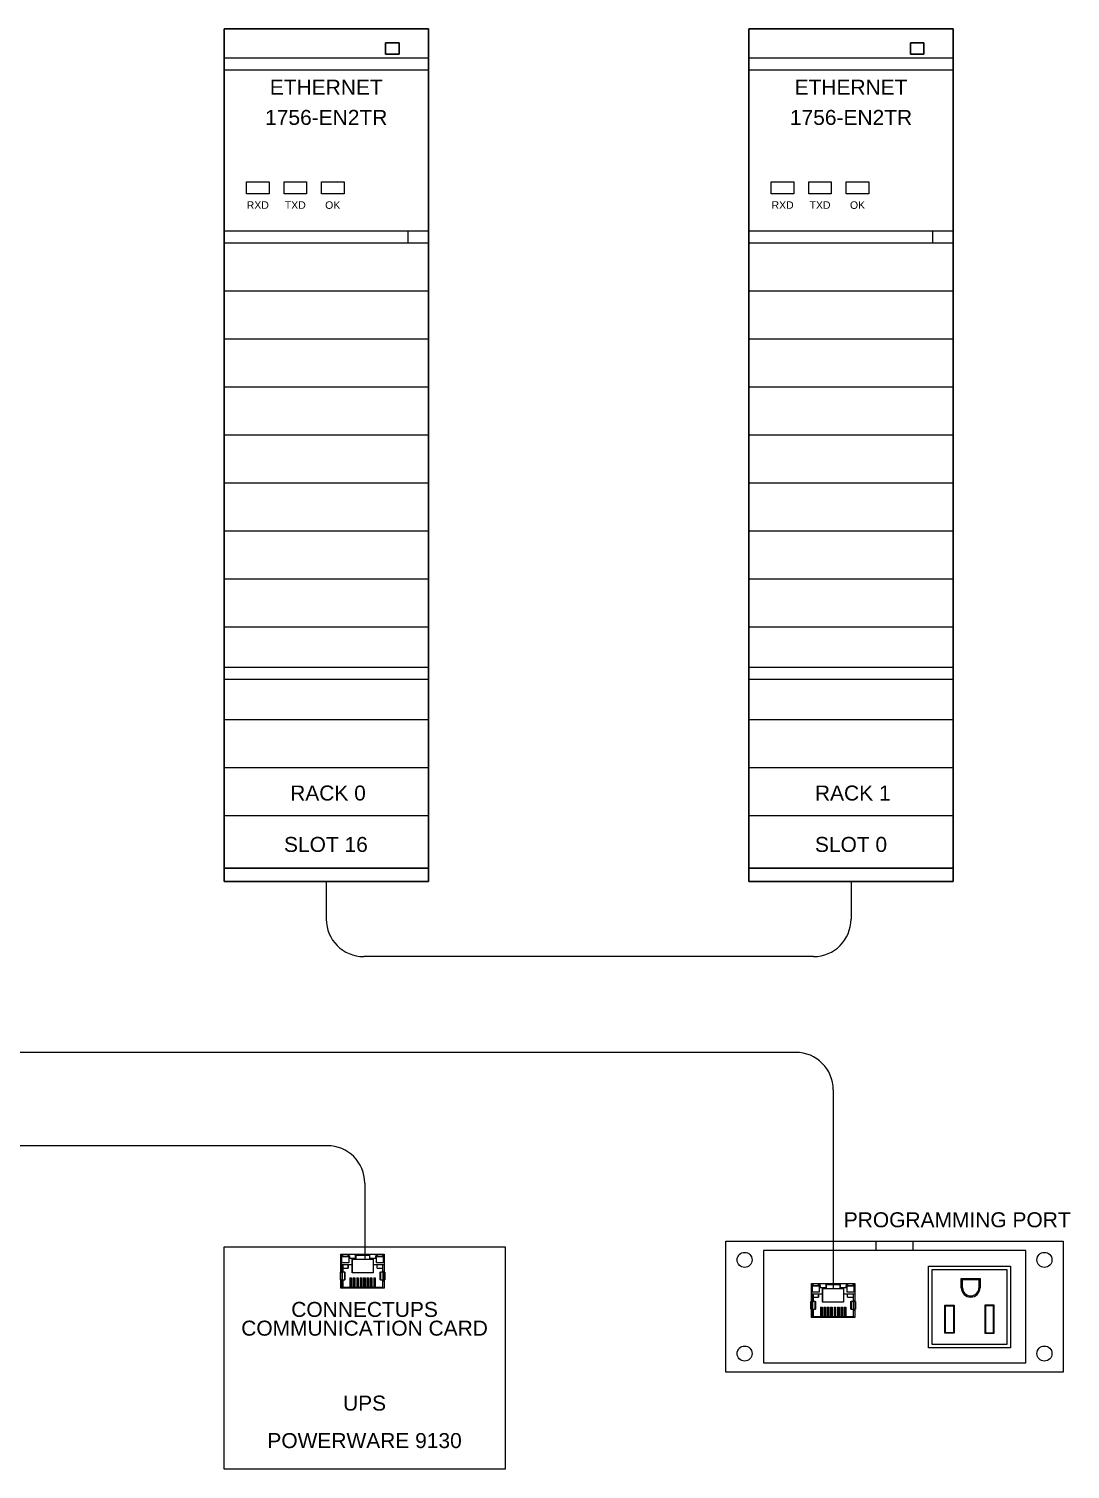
# Model space of a CAD drawing. Extents: x 7.2 to 27.9, y 6.4 to 16.8.
# Drawn here: x 20.95 to 27.89, y 7.14 to 16.75 of the extents above; entities that cross this region are included whole.
import ezdxf
from ezdxf.enums import TextEntityAlignment as Align

# ---------------------------------------------------------------- set-up
doc = ezdxf.new("R2010")
doc.units = 0
for name, color, linetype, lineweight in [('N-ANNO-TEXT', 2, 'Continuous', 18), ('N-CONT-PANL', 3, 'Continuous', 25), ('N-DIAG', 4, 'Continuous', 25)]:
    doc.layers.add(name, color=color, linetype=linetype, lineweight=lineweight)
doc.styles.add('_CGS_2-5_NOTES', font='arial.ttf', dxfattribs={"height": 2.5})
doc.styles.get("Standard").update_dxf_attribs({"font": 'arial.ttf'})
doc.linetypes.add('CAT6 ETHERNET', pattern='A,50.8,-12.35,["Cat 6",Standard,S=3.81,R=0,X=-10.715,Y=-1.905],-5.08', length=68.23)

msp = doc.modelspace()

# ---------------------------------------------------------------- linework, layer by layer
at = {"layer": 'N-CONT-PANL', "extrusion": (0, 1, 0)}
for p, q in [((22.6111, 16.7538, 0.5), (22.6111, 16.7538)), ((23.2501, 16.7538, 0.05), (22.6111, 16.7538, 0.05)), ((23.2501, 16.7538, 0.1), (22.6111, 16.7538, 0.1)), ((23.2501, 16.7538, 0.15), (22.6111, 16.7538, 0.15)), ((23.2501, 16.7538, 0.2), (22.6111, 16.7538, 0.2)), ((23.2501, 16.7538, 0.25), (22.6111, 16.7538, 0.25)), ((23.2501, 16.7538, 0.3), (22.6111, 16.7538, 0.3)), ((23.2501, 16.7538, 0.35), (22.6111, 16.7538, 0.35)), ((23.2501, 16.7538, 0.4), (22.6111, 16.7538, 0.4)), ((23.2501, 16.7538, 0.5), (22.6111, 16.7538, 0.5)), ((23.2501, 16.7538, 0.45), (22.6111, 16.7538, 0.45)), ((23.2501, 16.7538, 0.5), (22.6111, 16.7538, 0.5)), ((23.2367, 16.7538, 0.55), (22.6245, 16.7538, 0.55)), ((23.1501, 16.7538, 0.6), (22.7111, 16.7538, 0.6)), ((23.2501, 16.7538), (23.2501, 16.7538, 0.5)), ((26.1111, 16.7538, 0.5), (26.1111, 16.7538)), ((26.7501, 16.7538, 0.05), (26.1111, 16.7538, 0.05)), ((26.7501, 16.7538, 0.1), (26.1111, 16.7538, 0.1)), ((26.7501, 16.7538, 0.15), (26.1111, 16.7538, 0.15)), ((26.7501, 16.7538, 0.2), (26.1111, 16.7538, 0.2)), ((26.7501, 16.7538, 0.25), (26.1111, 16.7538, 0.25)), ((26.7501, 16.7538, 0.3), (26.1111, 16.7538, 0.3)), ((26.7501, 16.7538, 0.35), (26.1111, 16.7538, 0.35)), ((26.7501, 16.7538, 0.4), (26.1111, 16.7538, 0.4)), ((26.7501, 16.7538, 0.5), (26.1111, 16.7538, 0.5)), ((26.7501, 16.7538, 0.45), (26.1111, 16.7538, 0.45)), ((26.7501, 16.7538, 0.5), (26.1111, 16.7538, 0.5)), ((26.7367, 16.7538, 0.55), (26.1245, 16.7538, 0.55)), ((26.6501, 16.7538, 0.6), (26.2111, 16.7538, 0.6)), ((26.7501, 16.7538), (26.7501, 16.7538, 0.5))]:
    msp.add_line(p, q, dxfattribs=at)
at = {"layer": 'N-CONT-PANL'}
for p, q in [((23.6121, 16.557, 1.992), (22.2491, 16.557, 1.992)), ((27.1121, 16.557, 1.992), (25.7491, 16.557, 1.992)), ((23.6121, 16.477, 1.992), (22.2491, 16.477, 1.992)), ((27.1121, 16.477, 1.992), (25.7491, 16.477, 1.992)), ((23.6121, 15.4028, 1.992), (22.2491, 15.4028, 1.992)), ((23.4739, 15.4028, 1.992), (23.4739, 15.3228, 1.992)), ((27.1121, 15.4028, 1.992), (25.7491, 15.4028, 1.992)), ((26.9739, 15.4028, 1.992), (26.9739, 15.3228, 1.992)), ((23.6121, 15.3228, 1.992), (22.2491, 15.3228, 1.992)), ((27.1121, 15.3228, 1.992), (25.7491, 15.3228, 1.992)), ((23.6121, 15.0028, 1.992), (22.2491, 15.0028, 1.992)), ((27.1121, 15.0028, 1.992), (25.7491, 15.0028, 1.992)), ((23.6121, 14.6828, 1.992), (22.2491, 14.6828, 1.992)), ((27.1121, 14.6828, 1.992), (25.7491, 14.6828, 1.992)), ((23.6121, 14.3628, 1.992), (22.2491, 14.3628, 1.992)), ((27.1121, 14.3628, 1.992), (25.7491, 14.3628, 1.992)), ((23.6121, 14.0428, 1.992), (22.2491, 14.0428, 1.992)), ((27.1121, 14.0428, 1.992), (25.7491, 14.0428, 1.992)), ((23.6121, 13.7228, 1.992), (22.2491, 13.7228, 1.992)), ((27.1121, 13.7228, 1.992), (25.7491, 13.7228, 1.992)), ((23.6121, 13.4028, 1.992), (22.2491, 13.4028, 1.992)), ((27.1121, 13.4028, 1.992), (25.7491, 13.4028, 1.992)), ((23.6121, 13.0828, 1.992), (22.2491, 13.0828, 1.992)), ((27.1121, 13.0828, 1.992), (25.7491, 13.0828, 1.992)), ((23.6121, 12.7628, 1.992), (22.2491, 12.7628, 1.992)), ((27.1121, 12.7628, 1.992), (25.7491, 12.7628, 1.992)), ((23.6121, 12.4928, 1.992), (22.2491, 12.4928, 1.992)), ((23.6121, 12.4128, 1.992), (22.2491, 12.4128, 1.992)), ((27.1121, 12.4928, 1.992), (25.7491, 12.4928, 1.992)), ((27.1121, 12.4128, 1.992), (25.7491, 12.4128, 1.992)), ((23.6121, 12.1428, 1.992), (22.2491, 12.1428, 1.992)), ((27.1121, 12.1428, 1.992), (25.7491, 12.1428, 1.992)), ((23.6121, 11.8228, 1.992), (22.2491, 11.8228, 1.992)), ((27.1121, 11.8228, 1.992), (25.7491, 11.8228, 1.992)), ((23.6121, 11.5028, 1.992), (22.2491, 11.5028, 1.992)), ((27.1121, 11.5028, 1.992), (25.7491, 11.5028, 1.992)), ((25.5959, 8.6654), (26.5959, 8.6654)), ((25.5959, 7.7904), (25.5959, 8.6654)), ((26.5959, 8.6654), (27.8459, 8.6654)), ((26.5959, 8.6654), (26.5959, 8.6029)), ((26.8459, 8.6029), (26.8459, 8.6654)), ((27.8459, 8.6654), (27.8459, 7.7904)), ((23.0285, 8.5788), (23.0407, 8.5788)), ((23.0285, 8.5721), (23.0285, 8.5788)), ((23.0407, 8.5721), (23.0285, 8.5721)), ((23.0286, 8.5721), (23.0286, 8.5788)), ((23.0294, 8.5654), (23.0859, 8.5654)), ((23.0294, 8.5163), (23.0294, 8.5654)), ((23.0294, 8.5654), (23.0294, 8.5086)), ((23.0357, 8.52), (23.0357, 8.5624)), ((23.0357, 8.5624), (23.0803, 8.5624)), ((23.0407, 8.5788), (23.0407, 8.5721)), ((23.0746, 8.5788), (23.0746, 8.5721)), ((23.0746, 8.5788), (23.0868, 8.5788)), ((23.0746, 8.5788), (23.0746, 8.5766)), ((23.0868, 8.5721), (23.0746, 8.5721)), ((23.0803, 8.5624), (23.0803, 8.52)), ((23.0803, 8.5624), (23.0803, 8.52)), ((23.0803, 8.5624), (23.0803, 8.5624)), ((23.0859, 8.5654), (23.0859, 8.5516)), ((23.0868, 8.5788), (23.0868, 8.5721)), ((23.1263, 8.5788), (23.2201, 8.5788)), ((23.1263, 8.5516), (23.1263, 8.5788)), ((23.1263, 8.5788), (23.1263, 8.5721)), ((23.1263, 8.5721), (23.1263, 8.5516)), ((23.1263, 8.5721), (23.2201, 8.5721)), ((23.1279, 8.545), (23.1279, 8.5721)), ((23.1279, 8.5721), (23.1279, 8.545)), ((23.2186, 8.5721), (23.2186, 8.545)), ((23.2201, 8.5788), (23.2201, 8.5516)), ((23.2597, 8.5788), (23.2718, 8.5788)), ((23.2597, 8.5721), (23.2597, 8.5788)), ((23.2597, 8.5721), (23.2597, 8.5788)), ((23.2718, 8.5721), (23.2597, 8.5721)), ((23.2605, 8.5654), (23.317, 8.5654)), ((23.2605, 8.5516), (23.2605, 8.5654)), ((23.2605, 8.5654), (23.2605, 8.5516)), ((23.2661, 8.52), (23.2661, 8.5624)), ((23.2661, 8.5624), (23.3108, 8.5624)), ((23.2718, 8.5788), (23.2718, 8.5721)), ((23.3058, 8.5788), (23.3179, 8.5788)), ((23.3058, 8.5788), (23.3058, 8.5721)), ((23.3058, 8.5788), (23.3058, 8.5766)), ((23.3179, 8.5721), (23.3058, 8.5721)), ((23.3108, 8.5624), (23.3108, 8.52)), ((23.3108, 8.5624), (23.3108, 8.52)), ((23.3108, 8.5624), (23.3108, 8.5624)), ((23.317, 8.5654), (23.317, 8.5163)), ((23.3179, 8.5788), (23.3179, 8.5721)), ((26.5959, 8.6029), (25.8459, 8.6029)), ((25.8459, 8.6029), (25.8459, 7.8529)), ((27.5959, 8.6029), (26.5959, 8.6029)), ((27.5959, 7.8529), (27.5959, 8.6029)), ((23.0246, 8.4585), (23.0294, 8.4585)), ((23.0246, 8.4073), (23.0246, 8.4585)), ((23.0285, 8.5086), (23.1029, 8.5086)), ((23.0294, 8.5086), (23.0294, 8.4585)), ((23.0294, 8.4585), (23.0294, 8.5018)), ((23.0294, 8.4648), (23.0403, 8.4648)), ((23.0294, 8.4585), (23.0368, 8.4585)), ((23.0314, 8.4648), (23.0314, 8.4585)), ((23.0314, 8.4585), (23.0314, 8.4648)), ((23.0803, 8.52), (23.0357, 8.52)), ((23.0368, 8.4585), (23.0368, 8.4073)), ((23.0536, 8.4585), (23.0368, 8.4585)), ((23.0403, 8.4648), (23.0403, 8.5086)), ((23.0403, 8.5086), (23.0403, 8.4858)), ((23.0403, 8.4858), (23.0403, 8.4585)), ((23.0403, 8.4858), (23.0768, 8.4858)), ((23.0403, 8.4585), (23.0403, 8.4648)), ((23.0403, 8.4648), (23.0403, 8.4648)), ((23.0536, 8.4073), (23.0536, 8.4585)), ((23.0536, 8.4585), (23.0576, 8.4585)), ((23.0768, 8.5086), (23.0768, 8.4858)), ((23.0768, 8.4858), (23.0768, 8.5086)), ((23.0768, 8.4858), (23.0768, 8.4858)), ((23.0803, 8.52), (23.0803, 8.52)), ((23.0859, 8.5516), (23.1263, 8.5516)), ((23.1029, 8.545), (23.1279, 8.545)), ((23.1029, 8.5086), (23.1029, 8.545)), ((23.1029, 8.545), (23.1029, 8.4534)), ((23.1029, 8.4534), (23.1029, 8.5086)), ((23.1029, 8.5086), (23.1029, 8.5086)), ((23.1279, 8.545), (23.1279, 8.545)), ((23.1279, 8.545), (23.2186, 8.545)), ((23.2186, 8.545), (23.2436, 8.545)), ((23.2201, 8.5516), (23.2605, 8.5516)), ((23.2436, 8.545), (23.2436, 8.5086)), ((23.2436, 8.5086), (23.317, 8.5086)), ((23.2436, 8.5086), (23.2436, 8.4534)), ((23.3108, 8.52), (23.2661, 8.52)), ((23.2697, 8.4858), (23.2697, 8.5086)), ((23.2697, 8.4858), (23.3062, 8.4858)), ((23.2889, 8.4585), (23.2929, 8.4585)), ((23.2929, 8.4585), (23.2929, 8.4073)), ((23.3096, 8.4585), (23.2929, 8.4585)), ((23.3062, 8.5086), (23.3062, 8.4648)), ((23.3062, 8.4648), (23.317, 8.4648)), ((23.3062, 8.4648), (23.3062, 8.4585)), ((23.3096, 8.4073), (23.3096, 8.4585)), ((23.3096, 8.4585), (23.317, 8.4585)), ((23.3108, 8.52), (23.3108, 8.52)), ((23.315, 8.4585), (23.315, 8.4648)), ((23.317, 8.5018), (23.317, 8.4585)), ((23.317, 8.4585), (23.3218, 8.4585)), ((23.3218, 8.4585), (23.3218, 8.4073)), ((23.0294, 8.4073), (23.0246, 8.4073)), ((23.0294, 8.3506), (23.0294, 8.4073)), ((23.0294, 8.4073), (23.0368, 8.4073)), ((23.0294, 8.4073), (23.0294, 8.3506)), ((23.0403, 8.4003), (23.0294, 8.4003)), ((23.0314, 8.4073), (23.0314, 8.4003)), ((23.0314, 8.4003), (23.0314, 8.4073)), ((23.0368, 8.4073), (23.0536, 8.4073)), ((23.0403, 8.4003), (23.0403, 8.4073)), ((23.0403, 8.4073), (23.0403, 8.3561)), ((23.0403, 8.3561), (23.0403, 8.4003)), ((23.0403, 8.4003), (23.0403, 8.4003)), ((23.0576, 8.4073), (23.0536, 8.4073)), ((23.0885, 8.4197), (23.0992, 8.4197)), ((23.0885, 8.4197), (23.0885, 8.3565)), ((23.0992, 8.3565), (23.0992, 8.4197)), ((23.0992, 8.4197), (23.0992, 8.4121)), ((23.0992, 8.4121), (23.0992, 8.3561)), ((23.2436, 8.4534), (23.1029, 8.4534)), ((23.1112, 8.4197), (23.1219, 8.4197)), ((23.1112, 8.4197), (23.1112, 8.3565)), ((23.1219, 8.3565), (23.1219, 8.4197)), ((23.1219, 8.4197), (23.1219, 8.4121)), ((23.1219, 8.4121), (23.1219, 8.3561)), ((23.1339, 8.4197), (23.1446, 8.4197)), ((23.1339, 8.4197), (23.1339, 8.3565)), ((23.1446, 8.3565), (23.1446, 8.4197)), ((23.1446, 8.4197), (23.1446, 8.4121)), ((23.1446, 8.4121), (23.1446, 8.3561)), ((23.1566, 8.4197), (23.1565, 8.3565)), ((23.1566, 8.4197), (23.1673, 8.4197)), ((23.1673, 8.3565), (23.1673, 8.4197)), ((23.1673, 8.4197), (23.1673, 8.4121)), ((23.1673, 8.4121), (23.1673, 8.3561)), ((23.1793, 8.4197), (23.1792, 8.3565)), ((23.1793, 8.4197), (23.19, 8.4197)), ((23.1899, 8.3565), (23.19, 8.4197)), ((23.19, 8.4197), (23.19, 8.4121)), ((23.19, 8.4121), (23.19, 8.3561)), ((23.2019, 8.4197), (23.2127, 8.4197)), ((23.2019, 8.4197), (23.2019, 8.3565)), ((23.2126, 8.3565), (23.2127, 8.4197)), ((23.2127, 8.4121), (23.2126, 8.3561)), ((23.2127, 8.4197), (23.2127, 8.4121)), ((23.2246, 8.4197), (23.2354, 8.4197)), ((23.2246, 8.4197), (23.2246, 8.3565)), ((23.2353, 8.3565), (23.2354, 8.4197)), ((23.2354, 8.4121), (23.2353, 8.3561)), ((23.2354, 8.4197), (23.2354, 8.4121)), ((23.2473, 8.4197), (23.258, 8.4197)), ((23.2473, 8.4197), (23.2473, 8.3565)), ((23.258, 8.3565), (23.258, 8.4197)), ((23.258, 8.4197), (23.258, 8.4121)), ((23.258, 8.4121), (23.258, 8.3561)), ((23.2929, 8.4073), (23.2889, 8.4073)), ((23.2929, 8.4073), (23.3096, 8.4073)), ((23.3062, 8.4073), (23.3062, 8.4003)), ((23.3062, 8.4003), (23.3062, 8.3561)), ((23.3062, 8.4003), (23.317, 8.4003)), ((23.3096, 8.4073), (23.317, 8.4073)), ((23.315, 8.4003), (23.315, 8.4073)), ((23.317, 8.4073), (23.317, 8.3506)), ((23.3218, 8.4073), (23.317, 8.4073)), ((26.1665, 8.3837), (26.1787, 8.3837)), ((26.1665, 8.377), (26.1665, 8.3837)), ((26.1665, 8.377), (26.1665, 8.3837)), ((26.1787, 8.377), (26.1665, 8.377)), ((26.1674, 8.3703), (26.2239, 8.3703)), ((26.1674, 8.3212), (26.1674, 8.3703)), ((26.1674, 8.3703), (26.1674, 8.3134)), ((26.1736, 8.3248), (26.1736, 8.3673)), ((26.1736, 8.3673), (26.2183, 8.3673)), ((26.1787, 8.3837), (26.1787, 8.377)), ((26.2126, 8.3837), (26.2126, 8.377)), ((26.2126, 8.3837), (26.2248, 8.3837)), ((26.2126, 8.3837), (26.2126, 8.3814)), ((26.2248, 8.377), (26.2126, 8.377)), ((26.2183, 8.3673), (26.2183, 8.3248)), ((26.2183, 8.3673), (26.2183, 8.3248)), ((26.2183, 8.3673), (26.2183, 8.3673)), ((26.2239, 8.3703), (26.2239, 8.3564)), ((26.2248, 8.3837), (26.2248, 8.377)), ((26.2643, 8.3837), (26.3581, 8.3837)), ((26.2643, 8.3564), (26.2643, 8.3837)), ((26.2643, 8.3837), (26.2643, 8.377)), ((26.2643, 8.377), (26.2643, 8.3564)), ((26.2643, 8.377), (26.3581, 8.377)), ((26.2659, 8.3498), (26.2659, 8.377)), ((26.2659, 8.377), (26.2659, 8.3498)), ((26.3565, 8.377), (26.3565, 8.3498)), ((26.3581, 8.3837), (26.3581, 8.3564)), ((26.3976, 8.3837), (26.4098, 8.3837)), ((26.3976, 8.377), (26.3976, 8.3837)), ((26.3976, 8.377), (26.3976, 8.3837)), ((26.4098, 8.377), (26.3976, 8.377)), ((26.3985, 8.3703), (26.455, 8.3703)), ((26.3985, 8.3564), (26.3985, 8.3703)), ((26.3985, 8.3703), (26.3985, 8.3564)), ((26.4041, 8.3248), (26.4041, 8.3673)), ((26.4041, 8.3673), (26.4488, 8.3673)), ((26.4098, 8.3837), (26.4098, 8.377)), ((26.4437, 8.3837), (26.4559, 8.3837)), ((26.4437, 8.3837), (26.4437, 8.377)), ((26.4437, 8.3837), (26.4437, 8.3814)), ((26.4559, 8.377), (26.4437, 8.377)), ((26.4488, 8.3673), (26.4488, 8.3248)), ((26.4488, 8.3673), (26.4488, 8.3248)), ((26.4488, 8.3673), (26.4488, 8.3673)), ((26.455, 8.3703), (26.455, 8.3212)), ((26.4559, 8.3837), (26.4559, 8.377)), ((23.317, 8.3506), (23.0294, 8.3506)), ((23.3062, 8.3561), (23.0403, 8.3561)), ((23.0885, 8.3565), (23.0992, 8.3565)), ((23.1112, 8.3565), (23.1219, 8.3565)), ((23.1339, 8.3565), (23.1446, 8.3565)), ((23.1565, 8.3565), (23.1673, 8.3565)), ((23.1792, 8.3565), (23.1899, 8.3565)), ((23.2019, 8.3565), (23.2126, 8.3565)), ((23.2246, 8.3565), (23.2353, 8.3565)), ((23.2473, 8.3565), (23.258, 8.3565)), ((26.1665, 8.3134), (26.2409, 8.3134)), ((26.1674, 8.3134), (26.1674, 8.2633)), ((26.1674, 8.2633), (26.1674, 8.3066)), ((26.1674, 8.2697), (26.1782, 8.2697)), ((26.1694, 8.2697), (26.1694, 8.2633)), ((26.1694, 8.2633), (26.1694, 8.2697)), ((26.2183, 8.3248), (26.1736, 8.3248)), ((26.1782, 8.2697), (26.1782, 8.3134)), ((26.1782, 8.3134), (26.1782, 8.2907)), ((26.1782, 8.2907), (26.2148, 8.2907)), ((26.1782, 8.2633), (26.1782, 8.2697)), ((26.1782, 8.2697), (26.1782, 8.2697)), ((26.1783, 8.2907), (26.1783, 8.2633)), ((26.2148, 8.3134), (26.2148, 8.2907)), ((26.2148, 8.2907), (26.2148, 8.3134)), ((26.2148, 8.2907), (26.2148, 8.2907)), ((26.2183, 8.3248), (26.2183, 8.3248)), ((26.2239, 8.3564), (26.2643, 8.3564)), ((26.2409, 8.3498), (26.2659, 8.3498)), ((26.2409, 8.3134), (26.2409, 8.3498)), ((26.2409, 8.3498), (26.2409, 8.2583)), ((26.2409, 8.2583), (26.2409, 8.3134)), ((26.2409, 8.3134), (26.2409, 8.3134)), ((26.2659, 8.3498), (26.2659, 8.3498)), ((26.2659, 8.3498), (26.3565, 8.3498)), ((26.3565, 8.3498), (26.3815, 8.3498)), ((26.3581, 8.3564), (26.3985, 8.3564)), ((26.3815, 8.3498), (26.3815, 8.3134)), ((26.3815, 8.3134), (26.455, 8.3134)), ((26.3816, 8.3134), (26.3816, 8.2583)), ((26.4488, 8.3248), (26.4041, 8.3248)), ((26.4077, 8.2907), (26.4077, 8.3134)), ((26.4077, 8.2907), (26.4442, 8.2907)), ((26.4442, 8.3134), (26.4442, 8.2697)), ((26.4442, 8.2697), (26.455, 8.2697)), ((26.4442, 8.2697), (26.4442, 8.2633)), ((26.4488, 8.3248), (26.4488, 8.3248)), ((26.453, 8.2633), (26.453, 8.2697)), ((26.455, 8.3066), (26.455, 8.2633)), ((26.1626, 8.2633), (26.1674, 8.2633)), ((26.1626, 8.2122), (26.1626, 8.2633)), ((26.1674, 8.2122), (26.1626, 8.2122)), ((26.1674, 8.2633), (26.1748, 8.2633)), ((26.1674, 8.1555), (26.1674, 8.2122)), ((26.1674, 8.2122), (26.1748, 8.2122)), ((26.1674, 8.2122), (26.1674, 8.1555)), ((26.1782, 8.2051), (26.1674, 8.2051)), ((26.1694, 8.2122), (26.1694, 8.2051)), ((26.1694, 8.2051), (26.1694, 8.2122)), ((26.1748, 8.2633), (26.1748, 8.2122)), ((26.1916, 8.2633), (26.1748, 8.2633)), ((26.1748, 8.2122), (26.1916, 8.2122)), ((26.1782, 8.2051), (26.1782, 8.2122)), ((26.1782, 8.1609), (26.1782, 8.2051)), ((26.1782, 8.2051), (26.1782, 8.2051)), ((26.1783, 8.2122), (26.1783, 8.1609)), ((26.1916, 8.2122), (26.1916, 8.2633)), ((26.1916, 8.2633), (26.1955, 8.2633)), ((26.1955, 8.2122), (26.1916, 8.2122)), ((26.2265, 8.2246), (26.2264, 8.1613)), ((26.2265, 8.2246), (26.2372, 8.2246)), ((26.2372, 8.1613), (26.2372, 8.2246)), ((26.2372, 8.2246), (26.2372, 8.217)), ((26.2372, 8.217), (26.2372, 8.1609)), ((26.3816, 8.2583), (26.2409, 8.2583)), ((26.2492, 8.2246), (26.2491, 8.1613)), ((26.2492, 8.2246), (26.2599, 8.2246)), ((26.2598, 8.1613), (26.2599, 8.2246)), ((26.2599, 8.217), (26.2598, 8.1609)), ((26.2599, 8.2246), (26.2599, 8.217)), ((26.2718, 8.2246), (26.2826, 8.2246)), ((26.2718, 8.2246), (26.2718, 8.1613)), ((26.2825, 8.1613), (26.2826, 8.2246)), ((26.2826, 8.217), (26.2825, 8.1609)), ((26.2826, 8.2246), (26.2826, 8.217)), ((26.2945, 8.2246), (26.3052, 8.2246)), ((26.2945, 8.2246), (26.2945, 8.1613)), ((26.3052, 8.1613), (26.3052, 8.2246)), ((26.3052, 8.2246), (26.3052, 8.217)), ((26.3052, 8.217), (26.3052, 8.1609)), ((26.3172, 8.2246), (26.3279, 8.2246)), ((26.3172, 8.2246), (26.3172, 8.1613)), ((26.3279, 8.1613), (26.3279, 8.2246)), ((26.3279, 8.2246), (26.3279, 8.217)), ((26.3279, 8.217), (26.3279, 8.1609)), ((26.3399, 8.2246), (26.3506, 8.2246)), ((26.3399, 8.2246), (26.3399, 8.1613)), ((26.3506, 8.1613), (26.3506, 8.2246)), ((26.3506, 8.2246), (26.3506, 8.217)), ((26.3506, 8.217), (26.3506, 8.1609)), ((26.3626, 8.2246), (26.3733, 8.2246)), ((26.3626, 8.2246), (26.3626, 8.1613)), ((26.3733, 8.1613), (26.3733, 8.2246)), ((26.3733, 8.2246), (26.3733, 8.217)), ((26.3733, 8.217), (26.3733, 8.1609)), ((26.3853, 8.2246), (26.396, 8.2246)), ((26.3853, 8.2246), (26.3853, 8.1613)), ((26.396, 8.1613), (26.396, 8.2246)), ((26.396, 8.2246), (26.396, 8.217)), ((26.396, 8.217), (26.396, 8.1609)), ((26.4269, 8.2633), (26.4308, 8.2633)), ((26.4308, 8.2122), (26.4269, 8.2122)), ((26.4308, 8.2633), (26.4308, 8.2122)), ((26.4476, 8.2633), (26.4308, 8.2633)), ((26.4308, 8.2122), (26.4476, 8.2122)), ((26.4442, 8.2122), (26.4442, 8.2051)), ((26.4442, 8.2051), (26.4442, 8.1609)), ((26.4442, 8.2051), (26.455, 8.2051)), ((26.4476, 8.2122), (26.4476, 8.2633)), ((26.4476, 8.2633), (26.455, 8.2633)), ((26.4476, 8.2122), (26.455, 8.2122)), ((26.453, 8.2051), (26.453, 8.2122)), ((26.455, 8.2633), (26.4598, 8.2633)), ((26.455, 8.2122), (26.455, 8.1555)), ((26.4598, 8.2122), (26.455, 8.2122)), ((26.4598, 8.2633), (26.4598, 8.2122)), ((26.455, 8.1555), (26.1674, 8.1555)), ((26.4442, 8.1609), (26.1782, 8.1609)), ((26.2264, 8.1613), (26.2372, 8.1613)), ((26.2491, 8.1613), (26.2598, 8.1613)), ((26.2718, 8.1613), (26.2825, 8.1613)), ((26.2945, 8.1613), (26.3052, 8.1613)), ((26.3172, 8.1613), (26.3279, 8.1613)), ((26.3399, 8.1613), (26.3506, 8.1613)), ((26.3626, 8.1613), (26.3733, 8.1613)), ((26.3853, 8.1613), (26.396, 8.1613)), ((27.8459, 7.7904), (25.5959, 7.7904)), ((25.8459, 7.8529), (27.5959, 7.8529))]:
    msp.add_line(p, q, dxfattribs=at)
at = {"layer": 'N-CONT-PANL', "extrusion": (0, -1, 0)}
for p, q in [((22.2491, 15.3228, 1.992), (22.2491, 15.3228, 1.757)), ((22.2491, 11.1548, 1.757), (22.2491, 15.3228, 1.757)), ((25.7491, 15.3228, 1.992), (25.7491, 15.3228, 1.757)), ((25.7491, 11.1548, 1.757), (25.7491, 15.3228, 1.757)), ((23.4739, 11.1548, 1.757), (22.2491, 11.1548, 1.757)), ((26.9739, 11.1548, 1.757), (25.7491, 11.1548, 1.757)), ((22.6111, 11.0638, 0.5), (22.6111, 11.0638)), ((23.2501, 11.0638, 0.5), (22.6111, 11.0638, 0.5)), ((23.2501, 11.0638, 0.45), (22.6111, 11.0638, 0.45)), ((23.2501, 11.0638, 0.5), (22.6111, 11.0638, 0.5)), ((23.2501, 11.0638, 0.4), (22.6111, 11.0638, 0.4)), ((23.2501, 11.0638, 0.35), (22.6111, 11.0638, 0.35)), ((23.2501, 11.0638, 0.3), (22.6111, 11.0638, 0.3)), ((23.2501, 11.0638, 0.25), (22.6111, 11.0638, 0.25)), ((23.2501, 11.0638, 0.2), (22.6111, 11.0638, 0.2)), ((23.2501, 11.0638, 0.15), (22.6111, 11.0638, 0.15)), ((23.2501, 11.0638, 0.1), (22.6111, 11.0638, 0.1)), ((23.2501, 11.0638, 0.05), (22.6111, 11.0638, 0.05)), ((23.2367, 11.0638, 0.55), (22.6245, 11.0638, 0.55)), ((23.1501, 11.0638, 0.6), (22.7111, 11.0638, 0.6)), ((23.2501, 11.0638), (23.2501, 11.0638, 0.5)), ((26.1111, 11.0638, 0.5), (26.1111, 11.0638)), ((26.7501, 11.0638, 0.5), (26.1111, 11.0638, 0.5)), ((26.7501, 11.0638, 0.45), (26.1111, 11.0638, 0.45)), ((26.7501, 11.0638, 0.5), (26.1111, 11.0638, 0.5)), ((26.7501, 11.0638, 0.4), (26.1111, 11.0638, 0.4)), ((26.7501, 11.0638, 0.35), (26.1111, 11.0638, 0.35)), ((26.7501, 11.0638, 0.3), (26.1111, 11.0638, 0.3)), ((26.7501, 11.0638, 0.25), (26.1111, 11.0638, 0.25)), ((26.7501, 11.0638, 0.2), (26.1111, 11.0638, 0.2)), ((26.7501, 11.0638, 0.15), (26.1111, 11.0638, 0.15)), ((26.7501, 11.0638, 0.1), (26.1111, 11.0638, 0.1)), ((26.7501, 11.0638, 0.05), (26.1111, 11.0638, 0.05)), ((26.7367, 11.0638, 0.55), (26.1245, 11.0638, 0.55)), ((26.6501, 11.0638, 0.6), (26.2111, 11.0638, 0.6)), ((26.7501, 11.0638), (26.7501, 11.0638, 0.5))]:
    msp.add_line(p, q, dxfattribs=at)
at = {"layer": 'N-CONT-PANL', "elevation": 1.992}
for points in [[(22.3991, 15.6528), (22.3991, 15.7328), (22.5491, 15.7328), (22.5491, 15.6528)], [(22.6491, 15.6528), (22.6491, 15.7328), (22.7991, 15.7328), (22.7991, 15.6528)], [(22.8991, 15.6528), (22.8991, 15.7328), (23.0491, 15.7328), (23.0491, 15.6528)], [(25.8991, 15.6528), (25.8991, 15.7328), (26.0491, 15.7328), (26.0491, 15.6528)], [(26.1491, 15.6528), (26.1491, 15.7328), (26.2991, 15.7328), (26.2991, 15.6528)], [(26.3991, 15.6528), (26.3991, 15.7328), (26.5491, 15.7328), (26.5491, 15.6528)]]:
    msp.add_lwpolyline(points, close=True, dxfattribs=at)
at = {"layer": 'N-CONT-PANL'}
for points in [[(22.2497, 8.628), (24.1247, 8.628), (24.1241, 7.1438), (22.2491, 7.1438)], [(23.0285, 8.5788), (23.317, 8.5788), (23.317, 8.3506), (23.0285, 8.3506)], [(26.9482, 8.4992), (27.4936, 8.4992), (27.4936, 7.9537), (26.9482, 7.9537)], [(26.1665, 8.3837), (26.455, 8.3837), (26.455, 8.1555), (26.1665, 8.1555)], [(27.0604, 8.2339), (27.115, 8.2339), (27.115, 8.0542), (27.0604, 8.0542)], [(27.3814, 8.2339), (27.3268, 8.2339), (27.3268, 8.0542), (27.3814, 8.0542)]]:
    msp.add_lwpolyline(points, close=True, dxfattribs=at)
at = {"layer": 'N-CONT-PANL', "flags": 128}
for points in [[(23.0746, 8.5756), (23.0746, 8.576), (23.0746, 8.5764), (23.0746, 8.5768), (23.0746, 8.5773), (23.0746, 8.5777), (23.0746, 8.578), (23.0746, 8.5784), (23.0746, 8.5788)], [(23.3058, 8.5756), (23.3058, 8.576), (23.3058, 8.5764), (23.3058, 8.5768), (23.3058, 8.5773), (23.3058, 8.5777), (23.3058, 8.578), (23.3058, 8.5784), (23.3058, 8.5788)], [(26.2126, 8.3805), (26.2126, 8.3809), (26.2126, 8.3813), (26.2126, 8.3817), (26.2126, 8.3821), (26.2126, 8.3825), (26.2126, 8.3829), (26.2126, 8.3833), (26.2126, 8.3837)], [(26.4437, 8.3805), (26.4437, 8.3809), (26.4437, 8.3813), (26.4437, 8.3817), (26.4437, 8.3821), (26.4437, 8.3825), (26.4437, 8.3829), (26.4437, 8.3833), (26.4437, 8.3837)], [(23.0885, 8.3561), (23.0885, 8.3561), (23.0885, 8.3562), (23.0885, 8.3562), (23.0885, 8.3563), (23.0885, 8.3563), (23.0885, 8.3564), (23.0885, 8.3564), (23.0885, 8.3565)], [(23.0992, 8.3561), (23.0992, 8.3561), (23.0992, 8.3562), (23.0992, 8.3562), (23.0992, 8.3563), (23.0992, 8.3563), (23.0992, 8.3564), (23.0992, 8.3564), (23.0992, 8.3565)], [(23.1112, 8.3561), (23.1112, 8.3561), (23.1112, 8.3562), (23.1112, 8.3562), (23.1112, 8.3563), (23.1112, 8.3563), (23.1112, 8.3564), (23.1112, 8.3564), (23.1112, 8.3565)], [(23.1219, 8.3561), (23.1219, 8.3561), (23.1219, 8.3562), (23.1219, 8.3562), (23.1219, 8.3563), (23.1219, 8.3563), (23.1219, 8.3564), (23.1219, 8.3564), (23.1219, 8.3565)], [(23.1339, 8.3561), (23.1339, 8.3561), (23.1339, 8.3562), (23.1339, 8.3562), (23.1339, 8.3563), (23.1339, 8.3563), (23.1339, 8.3564), (23.1339, 8.3564), (23.1339, 8.3565)], [(23.1446, 8.3561), (23.1446, 8.3561), (23.1446, 8.3562), (23.1446, 8.3562), (23.1446, 8.3563), (23.1446, 8.3563), (23.1446, 8.3564), (23.1446, 8.3564), (23.1446, 8.3565)], [(23.1565, 8.3561), (23.1565, 8.3561), (23.1565, 8.3562), (23.1565, 8.3562), (23.1565, 8.3563), (23.1565, 8.3563), (23.1565, 8.3564), (23.1565, 8.3564), (23.1565, 8.3565)], [(23.1673, 8.3561), (23.1673, 8.3561), (23.1673, 8.3562), (23.1673, 8.3562), (23.1673, 8.3563), (23.1673, 8.3563), (23.1673, 8.3564), (23.1673, 8.3564), (23.1673, 8.3565)], [(23.1792, 8.3561), (23.1792, 8.3561), (23.1792, 8.3562), (23.1792, 8.3562), (23.1792, 8.3563), (23.1792, 8.3563), (23.1792, 8.3564), (23.1792, 8.3564), (23.1792, 8.3565)], [(23.1899, 8.3561), (23.1899, 8.3561), (23.1899, 8.3562), (23.1899, 8.3562), (23.1899, 8.3563), (23.1899, 8.3563), (23.1899, 8.3564), (23.1899, 8.3564), (23.1899, 8.3565)], [(23.2019, 8.3561), (23.2019, 8.3561), (23.2019, 8.3562), (23.2019, 8.3562), (23.2019, 8.3563), (23.2019, 8.3563), (23.2019, 8.3564), (23.2019, 8.3564), (23.2019, 8.3565)], [(23.2126, 8.3561), (23.2126, 8.3561), (23.2126, 8.3562), (23.2126, 8.3562), (23.2126, 8.3563), (23.2126, 8.3563), (23.2126, 8.3564), (23.2126, 8.3564), (23.2126, 8.3565)], [(23.2246, 8.3561), (23.2246, 8.3561), (23.2246, 8.3562), (23.2246, 8.3562), (23.2246, 8.3563), (23.2246, 8.3563), (23.2246, 8.3564), (23.2246, 8.3564), (23.2246, 8.3565)], [(23.2353, 8.3561), (23.2353, 8.3561), (23.2353, 8.3562), (23.2353, 8.3562), (23.2353, 8.3563), (23.2353, 8.3563), (23.2353, 8.3564), (23.2353, 8.3564), (23.2353, 8.3565)], [(23.2473, 8.3561), (23.2473, 8.3561), (23.2473, 8.3562), (23.2473, 8.3562), (23.2473, 8.3563), (23.2473, 8.3563), (23.2473, 8.3564), (23.2473, 8.3564), (23.2473, 8.3565)], [(23.258, 8.3561), (23.258, 8.3561), (23.258, 8.3562), (23.258, 8.3562), (23.258, 8.3563), (23.258, 8.3563), (23.258, 8.3564), (23.258, 8.3564), (23.258, 8.3565)], [(26.2264, 8.1609), (26.2264, 8.161), (26.2264, 8.161), (26.2264, 8.1611), (26.2264, 8.1611), (26.2264, 8.1612), (26.2264, 8.1612), (26.2264, 8.1613), (26.2264, 8.1613)], [(26.2372, 8.1609), (26.2372, 8.161), (26.2372, 8.161), (26.2372, 8.1611), (26.2372, 8.1611), (26.2372, 8.1612), (26.2372, 8.1612), (26.2372, 8.1613), (26.2372, 8.1613)], [(26.2491, 8.1609), (26.2491, 8.161), (26.2491, 8.161), (26.2491, 8.1611), (26.2491, 8.1611), (26.2491, 8.1612), (26.2491, 8.1612), (26.2491, 8.1613), (26.2491, 8.1613)], [(26.2598, 8.1609), (26.2598, 8.161), (26.2598, 8.161), (26.2598, 8.1611), (26.2598, 8.1611), (26.2598, 8.1612), (26.2598, 8.1612), (26.2598, 8.1613), (26.2598, 8.1613)], [(26.2718, 8.1609), (26.2718, 8.161), (26.2718, 8.161), (26.2718, 8.1611), (26.2718, 8.1611), (26.2718, 8.1612), (26.2718, 8.1612), (26.2718, 8.1613), (26.2718, 8.1613)], [(26.2825, 8.1609), (26.2825, 8.161), (26.2825, 8.161), (26.2825, 8.1611), (26.2825, 8.1611), (26.2825, 8.1612), (26.2825, 8.1612), (26.2825, 8.1613), (26.2825, 8.1613)], [(26.2945, 8.1609), (26.2945, 8.161), (26.2945, 8.161), (26.2945, 8.1611), (26.2945, 8.1611), (26.2945, 8.1612), (26.2945, 8.1612), (26.2945, 8.1613), (26.2945, 8.1613)], [(26.3052, 8.1609), (26.3052, 8.161), (26.3052, 8.161), (26.3052, 8.1611), (26.3052, 8.1611), (26.3052, 8.1612), (26.3052, 8.1612), (26.3052, 8.1613), (26.3052, 8.1613)], [(26.3172, 8.1609), (26.3172, 8.161), (26.3172, 8.161), (26.3172, 8.1611), (26.3172, 8.1611), (26.3172, 8.1612), (26.3172, 8.1612), (26.3172, 8.1613), (26.3172, 8.1613)], [(26.3279, 8.1609), (26.3279, 8.161), (26.3279, 8.161), (26.3279, 8.1611), (26.3279, 8.1611), (26.3279, 8.1612), (26.3279, 8.1612), (26.3279, 8.1613), (26.3279, 8.1613)], [(26.3399, 8.1609), (26.3399, 8.161), (26.3399, 8.161), (26.3399, 8.1611), (26.3399, 8.1611), (26.3399, 8.1612), (26.3399, 8.1612), (26.3399, 8.1613), (26.3399, 8.1613)], [(26.3506, 8.1609), (26.3506, 8.161), (26.3506, 8.161), (26.3506, 8.1611), (26.3506, 8.1611), (26.3506, 8.1612), (26.3506, 8.1612), (26.3506, 8.1613), (26.3506, 8.1613)], [(26.3626, 8.1609), (26.3626, 8.161), (26.3626, 8.161), (26.3626, 8.1611), (26.3626, 8.1611), (26.3626, 8.1612), (26.3626, 8.1612), (26.3626, 8.1613), (26.3626, 8.1613)], [(26.3733, 8.1609), (26.3733, 8.161), (26.3733, 8.161), (26.3733, 8.1611), (26.3733, 8.1611), (26.3733, 8.1612), (26.3733, 8.1612), (26.3733, 8.1613), (26.3733, 8.1613)], [(26.3853, 8.1609), (26.3853, 8.161), (26.3853, 8.161), (26.3853, 8.1611), (26.3853, 8.1611), (26.3853, 8.1612), (26.3853, 8.1612), (26.3853, 8.1613), (26.3853, 8.1613)], [(26.396, 8.1609), (26.396, 8.161), (26.396, 8.161), (26.396, 8.1611), (26.396, 8.1611), (26.396, 8.1612), (26.396, 8.1612), (26.396, 8.1613), (26.396, 8.1613)]]:
    msp.add_lwpolyline(points, dxfattribs=at)
at = {"layer": 'N-CONT-PANL'}
for points in [[(26.9709, 8.4764), (27.4709, 8.4764), (27.4709, 7.9764), (26.9709, 7.9764), (26.9709, 8.4764)], [(27.1663, 8.3545), (27.1663, 8.417), (27.2913, 8.417), (27.2913, 8.3545)], [(27.1744, 8.3545), (27.1744, 8.4089), (27.2832, 8.4089), (27.2832, 8.3545)], [(27.0564, 8.2378), (27.1189, 8.2378), (27.1189, 8.0503), (27.0564, 8.0503), (27.0564, 8.2378)], [(27.3853, 8.2378), (27.3228, 8.2378), (27.3228, 8.0503), (27.3853, 8.0503), (27.3853, 8.2378)]]:
    msp.add_lwpolyline(points, dxfattribs=at)
for centre in [(25.7209, 8.5404), (27.7209, 8.5404), (25.7209, 7.9154), (27.7209, 7.9154)]:
    msp.add_circle(centre, 0.05, dxfattribs=at)
at = {"layer": 'N-CONT-PANL', "color": 7, "extrusion": (0, 1, 0)}
for centre, start, end in [((-22.7111, 0.5, 16.7538), 0, 90), ((-23.1501, 0.5, 16.7538), 90, 180), ((-26.2111, 0.5, 16.7538), 0, 90), ((-26.6501, 0.5, 16.7538), 90, 180)]:
    msp.add_arc(centre, 0.1, start, end, dxfattribs=at)
at = {"layer": 'N-CONT-PANL', "color": 7, "extrusion": (0, -1, 0)}
for centre, start, end in [((22.7111, 0.5, -11.0638), 90, 180), ((23.1501, 0.5, -11.0638), 0, 90), ((26.2111, 0.5, -11.0638), 90, 180), ((26.6501, 0.5, -11.0638), 0, 90)]:
    msp.add_arc(centre, 0.1, start, end, dxfattribs=at)
at = {"layer": 'N-CONT-PANL'}
for centre, radius, start, end in [((21.7857, 8.5785), 1.2889, 359.91328, 0.01255), ((20.8074, 8.5752), 2.2672, 359.92278, 0.01097), ((21.9926, 8.5785), 1.3131, 359.91499, 0.01244), ((21.0116, 8.5752), 2.2942, 359.92364, 0.0108), ((24.9237, 8.3834), 1.2889, 359.91328, 0.01255), ((23.9454, 8.38), 2.2672, 359.92278, 0.01097), ((25.1306, 8.3834), 1.3131, 359.91499, 0.01244), ((24.1496, 8.38), 2.2942, 359.92364, 0.0108), ((27.2288, 8.3545), 0.0625, 180, 0), ((27.2288, 8.3545), 0.0544, 180, 0)]:
    msp.add_arc(centre, radius, start, end, dxfattribs=at)
for points in [[(23.0576, 8.4073), (23.0576, 8.4585)], [(23.2889, 8.4585), (23.2889, 8.4073)], [(26.1955, 8.2122), (26.1955, 8.2633)], [(26.4269, 8.2633), (26.4269, 8.2122)]]:
    msp.add_open_spline(points, degree=1, dxfattribs=at)
at = {"layer": 'N-DIAG', "linetype": 'CAT6 ETHERNET', "ltscale": 0.5}
for p, q in [((22.9306, 11.0638), (22.9306, 10.8138)), ((26.4306, 11.0638), (26.4306, 10.8138)), ((26.1806, 10.5638), (23.1806, 10.5638))]:
    msp.add_line(p, q, dxfattribs=at)
at = {"layer": 'N-DIAG'}
for p, q in [((26.0622, 9.9247), (15.3878, 9.9247)), ((26.3122, 9.6747), (26.3122, 8.3498)), ((22.9372, 9.3022), (15.399, 9.3022)), ((23.1872, 9.0522), (23.1872, 8.545))]:
    msp.add_line(p, q, dxfattribs=at)
at = {"layer": 'N-DIAG', "linetype": 'CAT6 ETHERNET', "ltscale": 0.5}
for centre, start, end in [((23.1806, 10.8138), 180, 270), ((26.1806, 10.8138), 270, 0)]:
    msp.add_arc(centre, 0.25, start, end, dxfattribs=at)
at = {"layer": 'N-DIAG'}
for centre in [(26.0622, 9.6747), (22.9372, 9.0522)]:
    msp.add_arc(centre, 0.25, 0, 90, dxfattribs=at)

# ---------------------------------------------------------------- texts
at = {"layer": 'N-ANNO-TEXT', "linetype": 'Continuous', "style": '_CGS_2-5_NOTES'}
for s, p in [('ETHERNET', (22.9306, 16.3142, 1.992)), ('ETHERNET', (26.4306, 16.3142, 1.992)), ('1756-EN2TR', (22.9306, 16.1127, 1.992)), ('1756-EN2TR', (26.4306, 16.1127, 1.992)), ('CONNECTUPS', (23.1862, 8.1598, 1.992)), ('COMMUNICATION CARD', (23.1862, 8.0348, 1.992)), ('UPS', (23.1862, 7.5348, 1.992)), ('POWERWARE 9130', (23.1862, 7.2848, 1.992))]:
    msp.add_text(s, height=0.1, dxfattribs=at).set_placement(p, align=Align.CENTER)
at = {"layer": 'N-ANNO-TEXT', "style": '_CGS_2-5_NOTES'}
for s, p in [('RXD', (22.4741, 15.5528, 1.992)), ('TXD', (22.7241, 15.5528, 1.992)), ('OK', (22.9741, 15.5528, 1.992)), ('RXD', (25.9741, 15.5528, 1.992)), ('TXD', (26.2241, 15.5528, 1.992)), ('OK', (26.4741, 15.5528, 1.992))]:
    msp.add_text(s, height=0.05, dxfattribs=at).set_placement(p, align=Align.CENTER)
at = {"layer": 'N-ANNO-TEXT', "linetype": 'Continuous', "style": '_CGS_2-5_NOTES'}
for s, p in [('RACK 0', (22.69, 11.6052, 1.992)), ('RACK 1', (26.19, 11.6052, 1.992)), ('SLOT 16', (22.6488, 11.2622, 1.992)), ('SLOT 0', (26.19, 11.2622, 1.992)), ('PROGRAMMING PORT', (26.3823, 8.7579, 1.992))]:
    msp.add_text(s, height=0.1, dxfattribs=at).set_placement(p)

# ---------------------------------------------------------------- meshes
at = {"layer": 'N-CONT-PANL'}
mesh = msp.add_polymesh((6, 3), dxfattribs=at)
for k, corner in enumerate([(23.6121, 11.1548, 1.992), (23.6121, 11.1548), (23.6121, 11.1548), (22.2491, 11.1548, 1.992), (22.2491, 11.1548), (22.2491, 11.1548), (22.2491, 16.7538, 1.992), (22.2491, 16.7538), (22.2491, 11.1548), (23.6121, 16.7538, 1.992), (23.6121, 16.7538), (23.6121, 11.1548), (23.6121, 16.7538, 1.992), (23.6121, 16.7538, 1.992), (23.6121, 11.1548, 1.992), (22.2491, 16.7538, 1.992), (22.2491, 16.7538, 1.992), (22.2491, 11.1548, 1.992)]):
    mesh.set_mesh_vertex(divmod(k, 3), corner)
mesh = msp.add_polymesh((6, 3), dxfattribs=at)
for k, corner in enumerate([(27.1121, 11.1548, 1.992), (27.1121, 11.1548), (27.1121, 11.1548), (25.7491, 11.1548, 1.992), (25.7491, 11.1548), (25.7491, 11.1548), (25.7491, 16.7538, 1.992), (25.7491, 16.7538), (25.7491, 11.1548), (27.1121, 16.7538, 1.992), (27.1121, 16.7538), (27.1121, 11.1548), (27.1121, 16.7538, 1.992), (27.1121, 16.7538, 1.992), (27.1121, 11.1548, 1.992), (25.7491, 16.7538, 1.992), (25.7491, 16.7538, 1.992), (25.7491, 11.1548, 1.992)]):
    mesh.set_mesh_vertex(divmod(k, 3), corner)
mesh = msp.add_polymesh((6, 3), dxfattribs=at)
for k, corner in enumerate([(23.4165, 16.6598, -0.668), (23.4165, 16.6598, -3.668), (23.4165, 16.6598, -3.668), (23.3265, 16.6598, -0.668), (23.3265, 16.6598, -3.668), (23.3265, 16.6598, -3.668), (23.3265, 16.5848, -0.668), (23.3265, 16.5848, -3.668), (23.3265, 16.6598, -3.668), (23.4165, 16.5848, -0.668), (23.4165, 16.5848, -3.668), (23.4165, 16.6598, -3.668), (23.4165, 16.5848, -0.668), (23.4165, 16.5848, -0.668), (23.4165, 16.6598, -0.668), (23.3265, 16.5848, -0.668), (23.3265, 16.5848, -0.668), (23.3265, 16.6598, -0.668)]):
    mesh.set_mesh_vertex(divmod(k, 3), corner)
mesh = msp.add_polymesh((6, 3), dxfattribs=at)
for k, corner in enumerate([(26.9165, 16.6598, -0.668), (26.9165, 16.6598, -3.668), (26.9165, 16.6598, -3.668), (26.8265, 16.6598, -0.668), (26.8265, 16.6598, -3.668), (26.8265, 16.6598, -3.668), (26.8265, 16.5848, -0.668), (26.8265, 16.5848, -3.668), (26.8265, 16.6598, -3.668), (26.9165, 16.5848, -0.668), (26.9165, 16.5848, -3.668), (26.9165, 16.6598, -3.668), (26.9165, 16.5848, -0.668), (26.9165, 16.5848, -0.668), (26.9165, 16.6598, -0.668), (26.8265, 16.5848, -0.668), (26.8265, 16.5848, -0.668), (26.8265, 16.6598, -0.668)]):
    mesh.set_mesh_vertex(divmod(k, 3), corner)
mesh = msp.add_polymesh((6, 3), dxfattribs=at)
for k, corner in enumerate([(23.6121, 11.0638, 0.9), (23.6121, 11.0638), (23.6121, 11.0638), (22.2491, 11.0638, 0.9), (22.2491, 11.0638), (22.2491, 11.0638), (22.2491, 11.1548, 0.9), (22.2491, 11.1548), (22.2491, 11.0638), (23.6121, 11.1548, 0.9), (23.6121, 11.1548), (23.6121, 11.0638), (23.6121, 11.1548, 0.9), (23.6121, 11.1548, 0.9), (23.6121, 11.0638, 0.9), (22.2491, 11.1548, 0.9), (22.2491, 11.1548, 0.9), (22.2491, 11.0638, 0.9)]):
    mesh.set_mesh_vertex(divmod(k, 3), corner)
mesh = msp.add_polymesh((6, 3), dxfattribs=at)
for k, corner in enumerate([(27.1121, 11.0638, 0.9), (27.1121, 11.0638), (27.1121, 11.0638), (25.7491, 11.0638, 0.9), (25.7491, 11.0638), (25.7491, 11.0638), (25.7491, 11.1548, 0.9), (25.7491, 11.1548), (25.7491, 11.0638), (27.1121, 11.1548, 0.9), (27.1121, 11.1548), (27.1121, 11.0638), (27.1121, 11.1548, 0.9), (27.1121, 11.1548, 0.9), (27.1121, 11.0638, 0.9), (25.7491, 11.1548, 0.9), (25.7491, 11.1548, 0.9), (25.7491, 11.0638, 0.9)]):
    mesh.set_mesh_vertex(divmod(k, 3), corner)

doc.saveas('drawing.dxf')
